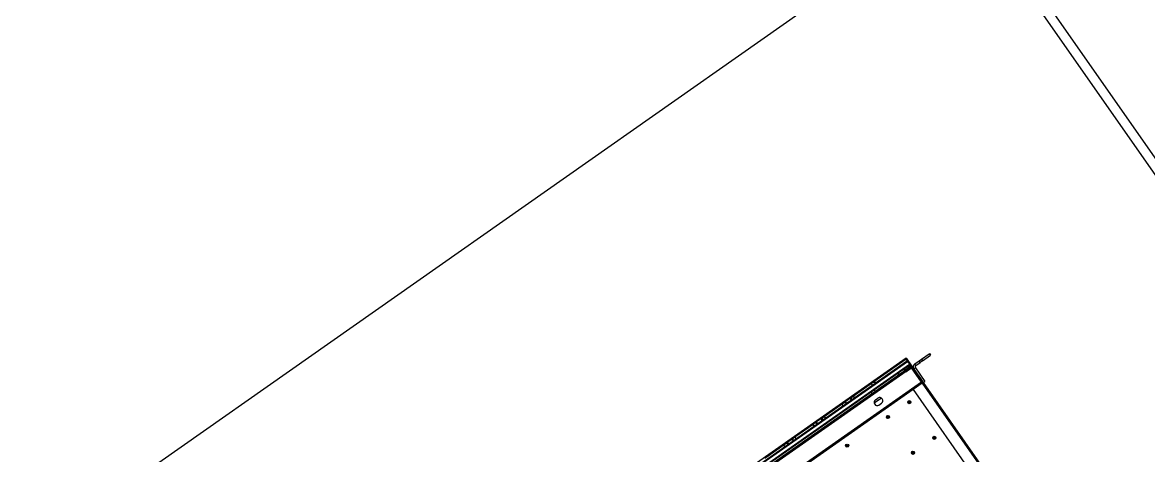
# Model space of a CAD drawing. Header units: millimetres. Extents: x 152904052 to 153933663, y 538271515 to 539240469.
# Drawn here: x 153345205 to 153348844, y 538943388 to 538944787 of the extents above; entities that cross this region are included whole.
import ezdxf

# ---------------------------------------------------------------- set-up
doc = ezdxf.new("R2010")
doc.units = ezdxf.units.MM
doc.layers.add('POWR', color=5, linetype='Continuous')

msp = doc.modelspace()

# ---------------------------------------------------------------- linework, layer by layer
at = {"layer": 'POWR', "color": 7}
for p, q in [((153347159.9, 538943072.4), (153348061, 538943703.3)), ((153347169.1, 538943064.5), (153348065.2, 538943692)), ((153347169.6, 538943067.5), (153348062.3, 538943692.5)), ((153347951.5, 538943624.7), (153348061.9, 538943702)), ((153348061.5, 538943699.8), (153347956.8, 538943626.5)), ((153348060.6, 538943701), (153348062, 538943701.9)), ((153348060.6, 538943701.1), (153348060.6, 538943701)), ((153348060.6, 538943701), (153348077.1, 538943677.5)), ((153348061.9, 538943702), (153348061, 538943703.3)), ((153348063.5, 538943697), (153348061.5, 538943699.8)), ((153348062, 538943701.9), (153348078.4, 538943678.4)), ((153348062.1, 538943696.1), (153348063.5, 538943697)), ((153348064.6, 538943692.6), (153348062.1, 538943696.1)), ((153348065.2, 538943692), (153348071.4, 538943683.2)), ((153348088.9, 538943684.3), (153348102.9, 538943694.1)), ((153348102.9, 538943694.1), (153348110.6, 538943699.5)), ((153348106.4, 538943689.2), (153348102.9, 538943694.1)), ((153348114, 538943694.6), (153348106.4, 538943689.2)), ((153348110.6, 538943699.5), (153348135.9, 538943717.2)), ((153348110.6, 538943699.5), (153348114, 538943694.6)), ((153348114, 538943694.6), (153348139.4, 538943712.3)), ((153348135.9, 538943717.2), (153348136.4, 538943717.6)), ((153348139.4, 538943712.3), (153348135.9, 538943717.2)), ((153348136.4, 538943717.6), (153348139.9, 538943712.7)), ((153348139.9, 538943712.7), (153348139.4, 538943712.3)), ((153348058.6, 538943663.1), (153346297.5, 538942429.9)), ((153348061, 538943659.7), (153346299.8, 538942426.6)), ((153347175.3, 538943055.7), (153348071.4, 538943683.2)), ((153347178.3, 538943055.2), (153348070.9, 538943680.2)), ((153347204, 538943066.1), (153348053.8, 538943661.2)), ((153348037.5, 538943649.7), (153348034.1, 538943654.5)), ((153348039.1, 538943650.9), (153348035.8, 538943655.6)), ((153348074.3, 538943675.6), (153348053.8, 538943661.2)), ((153348053.8, 538943668.3), (153348057.1, 538943663.5)), ((153348053.8, 538943661.2), (153348054.5, 538943660.2)), ((153348058.6, 538943663.1), (153348075.7, 538943675.1)), ((153348058.6, 538943663.1), (153348060.9, 538943659.8)), ((153348060.9, 538943659.8), (153348078, 538943671.8)), ((153348060.9, 538943659.8), (153348061, 538943659.7)), ((153348062.1, 538943658.1), (153348061, 538943659.7)), ((153348063.8, 538943659.3), (153348062.1, 538943658.1)), ((153348062.7, 538943660.8), (153348075, 538943669.4)), ((153348062.7, 538943660.8), (153348063.8, 538943659.3)), ((153348067, 538943670.4), (153348063.6, 538943675.1)), ((153348070.9, 538943680.2), (153348070.9, 538943680.3)), ((153348075.8, 538943676.6), (153348071.4, 538943682.8)), ((153348074.3, 538943675.6), (153348078.4, 538943678.4)), ((153348075, 538943674.6), (153348074.3, 538943675.6)), ((153348080.5, 538943668.4), (153348075, 538943669.4)), ((153348079.1, 538943677.4), (153348075.7, 538943675.1)), ((153348078, 538943671.8), (153348075.7, 538943675.1)), ((153348077.7, 538943675.8), (153348077.4, 538943676.2)), ((153348077.8, 538943676.5), (153348077.8, 538943676.5)), ((153348078.2, 538943671.8), (153348081.5, 538943674.1)), ((153348078.2, 538943671.8), (153348112, 538943623.5)), ((153348078.4, 538943678.4), (153348079.1, 538943677.4)), ((153348079.1, 538943677.4), (153348080.3, 538943675.7)), ((153348079.9, 538943675.4), (153348080.3, 538943675.7)), ((153348080.3, 538943675.7), (153348081.5, 538943674.1)), ((153348110.8, 538943625.3), (153348080.5, 538943668.4)), ((153348081.5, 538943674.1), (153348115.2, 538943625.8)), ((153348090.9, 538943671.1), (153348086, 538943667.6)), ((153348092.4, 538943679.4), (153348088.9, 538943684.3)), ((153348090.9, 538943671.1), (153348121.3, 538943627.6)), ((153348092.4, 538943679.4), (153348106.4, 538943689.2)), ((153348110.8, 538943625.3), (153346315.2, 538942368)), ((153347951.5, 538943624.7), (153347885.6, 538943578.6)), ((153347952.6, 538943623.1), (153347886.8, 538943576.9)), ((153347951.8, 538943615.2), (153347948.4, 538943620.1)), ((153348113, 538943621.8), (153348083.6, 538943601.3)), ((153348112, 538943623.5), (153348115.2, 538943625.8)), ((153348113.1, 538943621.9), (153348112, 538943623.5)), ((153348113, 538943621.8), (153348116.4, 538943624.2)), ((153348113, 538943621.8), (153348583.4, 538942950.1)), ((153348115.2, 538943625.8), (153348116.4, 538943624.2)), ((153348116.4, 538943624.2), (153348121.3, 538943627.6)), ((153348116.4, 538943624.2), (153348586.7, 538942952.5)), ((153348083.6, 538943601.3), (153347237.8, 538943009)), ((153347947.3, 538943593.7), (153347950.6, 538943588.9)), ((153347960.5, 538943595.8), (153347957.1, 538943600.6)), ((153348083.6, 538943601.3), (153348554, 538942929.6)), ((153347857.3, 538943558.7), (153347791.4, 538943512.6)), ((153347858.4, 538943557.1), (153347792.6, 538943511)), ((153347857.6, 538943549.2), (153347854.2, 538943554.1)), ((153347857.3, 538943558.7), (153347885.6, 538943578.6)), ((153347882.1, 538943574.2), (153347862.6, 538943560.5)), ((153347894.5, 538943575), (153347891, 538943579.9)), ((153347981, 538943573.9), (153347957.7, 538943557.6)), ((153347961.8, 538943567.8), (153347970, 538943573.6)), ((153347973.2, 538943551.4), (153347981.4, 538943557.2)), ((153348072.9, 538943562.5), (153348068.9, 538943559.6)), ((153347763.1, 538943492.8), (153347791.4, 538943512.6)), ((153347800.3, 538943509.1), (153347796.8, 538943514)), ((153347763.1, 538943492.8), (153347697.2, 538943446.7)), ((153347764.2, 538943491.1), (153347698.4, 538943445)), ((153347763.4, 538943483.2), (153347760, 538943488.2)), ((153347787.9, 538943508.2), (153347768.4, 538943494.6)), ((153347668.9, 538943426.8), (153347697.2, 538943446.7)), ((153347693.7, 538943442.2), (153347674.2, 538943428.6)), ((153347706.1, 538943443.1), (153347702.6, 538943448)), ((153347668.9, 538943426.8), (153347603, 538943380.7)), ((153347670, 538943425.2), (153347604.2, 538943379.1)), ((153347669.2, 538943417.3), (153347665.8, 538943422.2))]:
    msp.add_line(p, q, dxfattribs=at)
msp.add_lwpolyline([(153330841.6, 538928976.8), (153328958.8, 538931665.8), (153359501.3, 538953081.9), (153361398.2, 538950372.8), (153330841.6, 538928976.8)], dxfattribs=at)
for points in [[(153350031.1, 538942633.2), (153348310.3, 538945090.7), (153349129.5, 538945664.2), (153350850.2, 538943206.8)], [(153348352.2, 538945083.3), (153350039.4, 538942673.8), (153350809.3, 538943212.9), (153349122.1, 538945622.4)]]:
    msp.add_lwpolyline(points, close=True, dxfattribs=at)
for centre, radius in [((153348071.1, 538943560.7), 5.06), ((153348071.1, 538943560.7), 4.44), ((153348071.1, 538943560.7), 2.5), ((153348002.3, 538943512.6), 5.06), ((153348002.3, 538943512.6), 4.44), ((153348002.3, 538943512.6), 2.5), ((153348152, 538943445.2), 5.06), ((153348152, 538943445.2), 4.44), ((153348152, 538943445.2), 2.5), ((153347870.4, 538943420.2), 5.06), ((153347870.4, 538943420.2), 4.44), ((153347870.4, 538943420.2), 2.5), ((153348083.2, 538943397.1), 5.06), ((153348083.2, 538943397.1), 4.44), ((153348083.2, 538943397.1), 2.5)]:
    msp.add_circle(centre, radius, dxfattribs=at)
for centre, radius, start, end in [((153348063.5, 538943690.8), 2.1, 35, 125), ((153348078.1, 538943671.7), 4.1, 35, 125), ((153348078.6, 538943674.5), 2.1, 35, 125), ((153348078.1, 538943671.7), 0.1, 35, 125), ((153348095.8, 538943674.5), 12, 125, 215), ((153348095.8, 538943674.5), 6, 125, 215), ((153347957.2, 538943616.5), 10, 46.537, 125), ((153347957.2, 538943616.5), 8, 49.4775, 125), ((153347863, 538943550.5), 10, 46.537, 125), ((153347863, 538943550.5), 8, 49.4775, 125), ((153347891.4, 538943570.4), 10, 125, 203.463), ((153347891.4, 538943570.4), 8, 125, 200.5225), ((153347967.5, 538943559.6), 10, 125, 305), ((153347975.7, 538943565.4), 10, 305, 125), ((153347797.2, 538943504.4), 10, 125, 203.463), ((153347797.2, 538943504.4), 8, 125, 200.5225), ((153347768.8, 538943484.6), 10, 46.537, 125), ((153347768.8, 538943484.6), 8, 49.4775, 125), ((153347702.9, 538943438.5), 10, 125, 203.463), ((153347702.9, 538943438.5), 8, 125, 200.5225), ((153347674.6, 538943418.6), 10, 46.537, 125), ((153347674.6, 538943418.6), 8, 49.4775, 125)]:
    msp.add_arc(centre, radius, start, end, dxfattribs=at)
msp.add_open_spline([(153348062.3, 538943692.5), (153348062.5, 538943692.6), (153348062.8, 538943692.8), (153348063.5, 538943692.7), (153348064.3, 538943692.4), (153348064.9, 538943692.2), (153348065.2, 538943692)], degree=3, knots=[0, 0, 0, 0, 0.230728, 0.485563, 0.740459, 1, 1, 1, 1], dxfattribs=at)
for points in [[(153348071.4, 538943683.2), (153348071.4, 538943682.8), (153348071.5, 538943682.2), (153348071.4, 538943681.3), (153348071.2, 538943680.6), (153348071, 538943680.3), (153348070.9, 538943680.2)], [(153348070.9, 538943680.3), (153348071.1, 538943680.4), (153348071.5, 538943680.8), (153348071.8, 538943681.6), (153348071.8, 538943682.4), (153348071.6, 538943682.9), (153348071.4, 538943683.2)]]:
    msp.add_open_spline(points, degree=3, dxfattribs=at)

doc.saveas('drawing.dxf')
